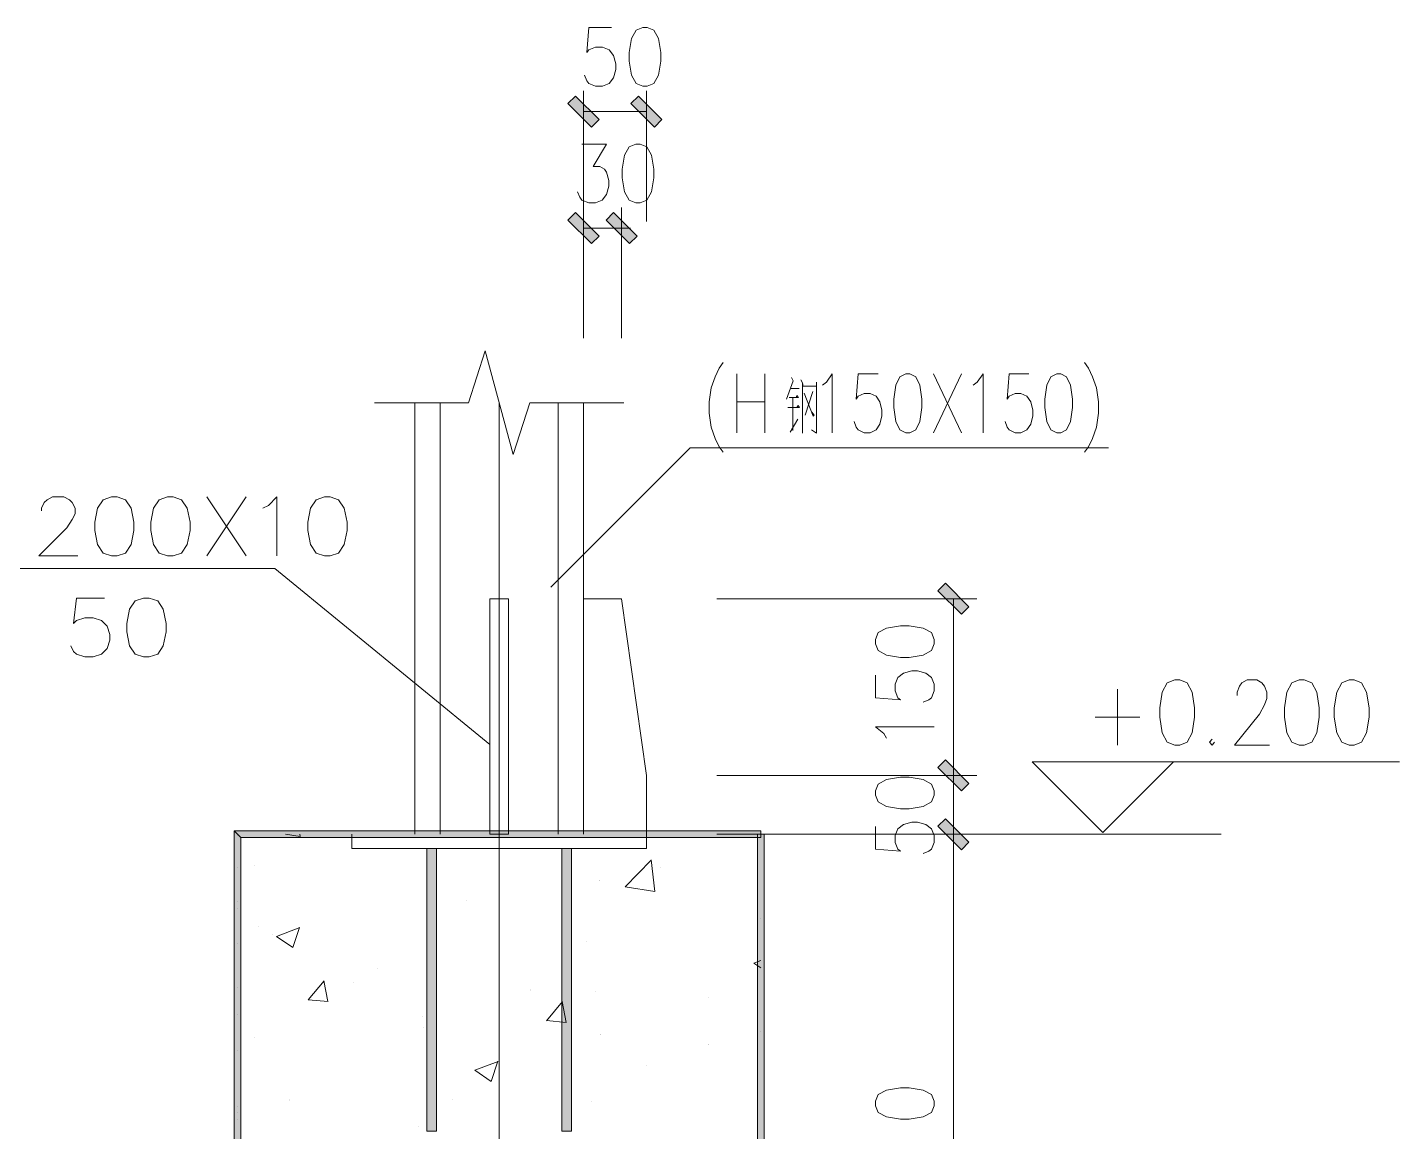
# Model space of a CAD drawing. Header units: millimetres. Extents: x 0 to 586, y 0 to 414.
# Drawn here: x 174.6 to 257.3, y 63.1 to 129.6 of the extents above; entities that cross this region are included whole.
import ezdxf

# ---------------------------------------------------------------- set-up
doc = ezdxf.new("R2010")
doc.units = ezdxf.units.MM

msp = doc.modelspace()

# ---------------------------------------------------------------- hatches: boundary and pattern name
h = msp.add_hatch(color=0)
h.dxf.hatch_style = 2
h.paths.add_polyline_path([(209.07375, 124.082528), (208.622194, 123.627444), (207.2005, 125.049139), (207.652056, 125.500694)])
h = msp.add_hatch(color=0)
h.dxf.hatch_style = 2
h.paths.add_polyline_path([(212.862583, 124.082528), (212.411028, 123.627444), (210.989333, 125.049139), (211.444417, 125.500694)])
h = msp.add_hatch(color=0)
h.dxf.hatch_style = 2
h.paths.add_polyline_path([(209.07375, 117.051667), (208.622194, 116.600111), (207.2005, 118.018278), (207.652056, 118.469833)])
h = msp.add_hatch(color=0)
h.dxf.hatch_style = 2
h.paths.add_polyline_path([(211.366806, 117.051667), (210.91525, 116.600111), (209.497083, 118.018278), (209.948639, 118.469833)])
h = msp.add_hatch(color=0)
h.dxf.hatch_style = 2
h.paths.add_polyline_path([(231.376361, 94.703194), (230.924806, 94.251639), (229.503111, 95.669806), (229.954667, 96.121361)])
h = msp.add_hatch(color=0)
h.dxf.hatch_style = 2
h.paths.add_polyline_path([(231.376361, 84.056361), (230.924806, 83.601278), (229.503111, 85.022972), (229.954667, 85.474528)])
h = msp.add_hatch(color=0)
h.dxf.hatch_style = 2
h.paths.add_polyline_path([(231.376361, 80.503889), (230.924806, 80.052333), (229.503111, 81.474028), (229.954667, 81.925583)])
h = msp.add_hatch(color=0)
h.dxf.hatch_style = 2
h.paths.add_polyline_path([(187.476694, 46.478472), (187.081583, 46.083361), (187.081583, 81.188278), (187.476694, 80.793167)])
h = msp.add_hatch(color=0)
h.dxf.hatch_style = 2
h.paths.add_polyline_path([(187.476694, 80.793167), (187.081583, 81.188278), (218.828056, 81.188278), (218.828056, 80.793167)])
h = msp.add_hatch(color=0)
h.dxf.hatch_style = 2
h.paths.add_polyline_path([(187.279139, 80.893003), (187.266086, 80.906056), (187.279139, 80.919108), (187.292192, 80.906056)])
h = msp.add_hatch(color=0)
h.dxf.hatch_style = 2
h.paths.add_polyline_path([(187.279139, 80.893003), (187.266086, 80.906056), (187.279139, 80.919108), (187.292192, 80.906056)])
h = msp.add_hatch(color=0)
h.dxf.hatch_style = 2
h.paths.add_polyline_path([(187.279139, 80.893003), (187.266086, 80.906056), (187.279139, 80.919108), (187.292192, 80.906056)])
h = msp.add_hatch(color=0)
h.dxf.hatch_style = 2
h.paths.add_polyline_path([(190.21425, 80.977669), (190.201197, 80.990722), (190.21425, 81.003775), (190.227303, 80.990722)])
h = msp.add_hatch(color=0)
h.dxf.hatch_style = 2
h.paths.add_polyline_path([(190.21425, 80.977669), (190.201197, 80.990722), (190.21425, 81.003775), (190.227303, 80.990722)])
h = msp.add_hatch(color=0)
h.dxf.hatch_style = 2
h.paths.add_polyline_path([(190.21425, 80.977669), (190.201197, 80.990722), (190.21425, 81.003775), (190.227303, 80.990722)])
h = msp.add_hatch(color=0)
h.dxf.hatch_style = 2
h.paths.add_polyline_path([(211.927722, 80.360308), (211.914669, 80.373361), (211.927722, 80.386414), (211.940775, 80.373361)])
h = msp.add_hatch(color=0)
h.dxf.hatch_style = 2
h.paths.add_polyline_path([(211.927722, 80.360308), (211.914669, 80.373361), (211.927722, 80.386414), (211.940775, 80.373361)])
h = msp.add_hatch(color=0)
h.dxf.hatch_style = 2
h.paths.add_polyline_path([(211.927722, 80.360308), (211.914669, 80.373361), (211.927722, 80.386414), (211.940775, 80.373361)])
h = msp.add_hatch(color=0)
h.dxf.hatch_style = 2
h.paths.add_polyline_path([(218.6305, 80.990722), (219.025611, 80.990722), (219.025611, 46.083361), (218.6305, 46.478472)])
h = msp.add_hatch(color=0)
h.dxf.hatch_style = 2
h.paths.add_polyline_path([(194.726278, 80.123947), (194.713225, 80.137), (194.726278, 80.150053), (194.739331, 80.137)])
h = msp.add_hatch(color=0)
h.dxf.hatch_style = 2
h.paths.add_polyline_path([(194.726278, 80.123947), (194.713225, 80.137), (194.726278, 80.150053), (194.739331, 80.137)])
h = msp.add_hatch(color=0)
h.dxf.hatch_style = 2
h.paths.add_polyline_path([(196.18325, 80.123947), (196.170197, 80.137), (196.18325, 80.150053), (196.196303, 80.137)])
h = msp.add_hatch(color=0)
h.dxf.hatch_style = 2
h.paths.add_polyline_path([(197.629639, 80.123947), (197.616586, 80.137), (197.629639, 80.150053), (197.642692, 80.137)])
h = msp.add_hatch(color=0)
h.dxf.hatch_style = 2
h.paths.add_polyline_path([(197.629639, 80.123947), (197.616586, 80.137), (197.629639, 80.150053), (197.642692, 80.137)])
h = msp.add_hatch(color=0)
h.dxf.hatch_style = 2
h.paths.add_polyline_path([(199.284167, 63.094306), (198.695028, 63.094306), (198.695028, 80.137), (199.284167, 80.137)])
h = msp.add_hatch(color=0)
h.dxf.hatch_style = 2
h.paths.add_polyline_path([(201.538417, 80.123947), (201.525364, 80.137), (201.538417, 80.150053), (201.551469, 80.137)])
h = msp.add_hatch(color=0)
h.dxf.hatch_style = 2
h.paths.add_polyline_path([(201.538417, 80.123947), (201.525364, 80.137), (201.538417, 80.150053), (201.551469, 80.137)])
h = msp.add_hatch(color=0)
h.dxf.hatch_style = 2
h.paths.add_polyline_path([(201.538417, 80.123947), (201.525364, 80.137), (201.538417, 80.150053), (201.551469, 80.137)])
h = msp.add_hatch(color=0)
h.dxf.hatch_style = 2
h.paths.add_polyline_path([(203.051833, 80.032225), (203.038781, 80.045278), (203.051833, 80.058331), (203.064886, 80.045278)])
h = msp.add_hatch(color=0)
h.dxf.hatch_style = 2
h.paths.add_polyline_path([(203.051833, 80.032225), (203.038781, 80.045278), (203.051833, 80.058331), (203.064886, 80.045278)])
h = msp.add_hatch(color=0)
h.dxf.hatch_style = 2
h.paths.add_polyline_path([(203.051833, 80.032225), (203.038781, 80.045278), (203.051833, 80.058331), (203.064886, 80.045278)])
h = msp.add_hatch(color=0)
h.dxf.hatch_style = 2
h.paths.add_polyline_path([(203.175306, 80.123947), (203.162253, 80.137), (203.175306, 80.150053), (203.188358, 80.137)])
h = msp.add_hatch(color=0)
h.dxf.hatch_style = 2
h.paths.add_polyline_path([(207.412167, 63.094306), (206.823028, 63.094306), (206.823028, 80.137), (207.412167, 80.137)])
h = msp.add_hatch(color=0)
h.dxf.hatch_style = 2
h.paths.add_polyline_path([(211.500861, 80.123947), (211.487808, 80.137), (211.500861, 80.150053), (211.513914, 80.137)])
h = msp.add_hatch(color=0)
h.dxf.hatch_style = 2
h.paths.add_polyline_path([(211.500861, 80.123947), (211.487808, 80.137), (211.500861, 80.150053), (211.513914, 80.137)])
h = msp.add_hatch(color=0)
h.dxf.hatch_style = 2
h.paths.add_polyline_path([(211.522028, 80.123947), (211.508975, 80.137), (211.522028, 80.150053), (211.535081, 80.137)])
h = msp.add_hatch(color=0)
h.dxf.hatch_style = 2
h.paths.add_polyline_path([(211.522028, 80.123947), (211.508975, 80.137), (211.522028, 80.150053), (211.535081, 80.137)])
h = msp.add_hatch(color=0)
h.dxf.hatch_style = 2
h.paths.add_polyline_path([(211.522028, 80.123947), (211.508975, 80.137), (211.522028, 80.150053), (211.535081, 80.137)])
h = msp.add_hatch(color=0)
h.dxf.hatch_style = 2
h.paths.add_polyline_path([(187.279139, 78.952725), (187.266086, 78.965778), (187.279139, 78.978831), (187.292192, 78.965778)])
h = msp.add_hatch(color=0)
h.dxf.hatch_style = 2
h.paths.add_polyline_path([(188.319833, 79.090308), (188.306781, 79.103361), (188.319833, 79.116414), (188.332886, 79.103361)])
h = msp.add_hatch(color=0)
h.dxf.hatch_style = 2
h.paths.add_polyline_path([(203.051833, 79.157336), (203.038781, 79.170389), (203.051833, 79.183442), (203.064886, 79.170389)])
h = msp.add_hatch(color=0)
h.dxf.hatch_style = 2
h.paths.add_polyline_path([(203.051833, 79.157336), (203.038781, 79.170389), (203.051833, 79.183442), (203.064886, 79.170389)])
h = msp.add_hatch(color=0)
h.dxf.hatch_style = 2
h.paths.add_polyline_path([(203.051833, 79.157336), (203.038781, 79.170389), (203.051833, 79.183442), (203.064886, 79.170389)])
h = msp.add_hatch(color=0)
h.dxf.hatch_style = 2
h.paths.add_polyline_path([(212.767333, 78.966836), (212.754281, 78.979889), (212.767333, 78.992942), (212.780386, 78.979889)])
h = msp.add_hatch(color=0)
h.dxf.hatch_style = 2
h.paths.add_polyline_path([(209.080806, 78.176614), (209.067753, 78.189667), (209.080806, 78.202719), (209.093858, 78.189667)])
h = msp.add_hatch(color=0)
h.dxf.hatch_style = 2
h.paths.add_polyline_path([(201.083333, 76.963058), (201.070281, 76.976111), (201.083333, 76.989164), (201.096386, 76.976111)])
h = msp.add_hatch(color=0)
h.dxf.hatch_style = 2
h.paths.add_polyline_path([(187.279139, 76.899558), (187.266086, 76.912611), (187.279139, 76.925664), (187.292192, 76.912611)])
h = msp.add_hatch(color=0)
h.dxf.hatch_style = 2
h.paths.add_polyline_path([(187.279139, 76.899558), (187.266086, 76.912611), (187.279139, 76.925664), (187.292192, 76.912611)])
h = msp.add_hatch(color=0)
h.dxf.hatch_style = 2
h.paths.add_polyline_path([(187.279139, 76.486808), (187.266086, 76.499861), (187.279139, 76.512914), (187.292192, 76.499861)])
h = msp.add_hatch(color=0)
h.dxf.hatch_style = 2
h.paths.add_polyline_path([(187.279139, 76.486808), (187.266086, 76.499861), (187.279139, 76.512914), (187.292192, 76.499861)])
h = msp.add_hatch(color=0)
h.dxf.hatch_style = 2
h.paths.add_polyline_path([(187.279139, 76.486808), (187.266086, 76.499861), (187.279139, 76.512914), (187.292192, 76.499861)])
h = msp.add_hatch(color=0)
h.dxf.hatch_style = 2
h.paths.add_polyline_path([(198.677389, 76.673781), (198.664336, 76.686833), (198.677389, 76.699886), (198.690442, 76.686833)])
h = msp.add_hatch(color=0)
h.dxf.hatch_style = 2
h.paths.add_polyline_path([(188.556194, 75.389669), (188.543142, 75.402722), (188.556194, 75.415775), (188.569247, 75.402722)])
h = msp.add_hatch(color=0)
h.dxf.hatch_style = 2
h.paths.add_polyline_path([(218.828056, 75.897669), (218.815003, 75.910722), (218.828056, 75.923775), (218.841108, 75.910722)])
h = msp.add_hatch(color=0)
h.dxf.hatch_style = 2
h.paths.add_polyline_path([(189.399333, 74.955753), (189.386281, 74.968806), (189.399333, 74.981858), (189.412386, 74.968806)])
h = msp.add_hatch(color=0)
h.dxf.hatch_style = 2
h.paths.add_polyline_path([(203.051833, 75.156836), (203.038781, 75.169889), (203.051833, 75.182942), (203.064886, 75.169889)])
h = msp.add_hatch(color=0)
h.dxf.hatch_style = 2
h.paths.add_polyline_path([(203.051833, 75.156836), (203.038781, 75.169889), (203.051833, 75.182942), (203.064886, 75.169889)])
h = msp.add_hatch(color=0)
h.dxf.hatch_style = 2
h.paths.add_polyline_path([(203.051833, 75.156836), (203.038781, 75.169889), (203.051833, 75.182942), (203.064886, 75.169889)])
h = msp.add_hatch(color=0)
h.dxf.hatch_style = 2
h.paths.add_polyline_path([(208.304694, 74.511253), (208.291642, 74.524306), (208.304694, 74.537358), (208.317747, 74.524306)])
h = msp.add_hatch(color=0)
h.dxf.hatch_style = 2
h.paths.add_polyline_path([(187.279139, 74.408947), (187.266086, 74.422), (187.279139, 74.435053), (187.292192, 74.422)])
h = msp.add_hatch(color=0)
h.dxf.hatch_style = 2
h.paths.add_polyline_path([(187.279139, 74.408947), (187.266086, 74.422), (187.279139, 74.435053), (187.292192, 74.422)])
h = msp.add_hatch(color=0)
h.dxf.hatch_style = 2
h.paths.add_polyline_path([(187.279139, 74.408947), (187.266086, 74.422), (187.279139, 74.435053), (187.292192, 74.422)])
h = msp.add_hatch(color=0)
h.dxf.hatch_style = 2
h.paths.add_polyline_path([(203.051833, 73.819808), (203.038781, 73.832861), (203.051833, 73.845914), (203.064886, 73.832861)])
h = msp.add_hatch(color=0)
h.dxf.hatch_style = 2
h.paths.add_polyline_path([(203.051833, 73.819808), (203.038781, 73.832861), (203.051833, 73.845914), (203.064886, 73.832861)])
h = msp.add_hatch(color=0)
h.dxf.hatch_style = 2
h.paths.add_polyline_path([(203.051833, 73.819808), (203.038781, 73.832861), (203.051833, 73.845914), (203.064886, 73.832861)])
h = msp.add_hatch(color=0)
h.dxf.hatch_style = 2
h.paths.add_polyline_path([(195.699944, 72.853197), (195.686892, 72.86625), (195.699944, 72.879303), (195.712997, 72.86625)])
h = msp.add_hatch(color=0)
h.dxf.hatch_style = 2
h.paths.add_polyline_path([(200.716444, 73.512892), (200.703392, 73.525944), (200.716444, 73.538997), (200.729497, 73.525944)])
h = msp.add_hatch(color=0)
h.dxf.hatch_style = 2
h.paths.add_polyline_path([(203.051833, 73.551697), (203.038781, 73.56475), (203.051833, 73.577803), (203.064886, 73.56475)])
h = msp.add_hatch(color=0)
h.dxf.hatch_style = 2
h.paths.add_polyline_path([(203.051833, 73.551697), (203.038781, 73.56475), (203.051833, 73.577803), (203.064886, 73.56475)])
h = msp.add_hatch(color=0)
h.dxf.hatch_style = 2
h.paths.add_polyline_path([(203.051833, 73.551697), (203.038781, 73.56475), (203.051833, 73.577803), (203.064886, 73.56475)])
h = msp.add_hatch(color=0)
h.dxf.hatch_style = 2
h.paths.add_polyline_path([(203.051833, 72.796753), (203.038781, 72.809806), (203.051833, 72.822858), (203.064886, 72.809806)])
h = msp.add_hatch(color=0)
h.dxf.hatch_style = 2
h.paths.add_polyline_path([(203.051833, 72.796753), (203.038781, 72.809806), (203.051833, 72.822858), (203.064886, 72.809806)])
h = msp.add_hatch(color=0)
h.dxf.hatch_style = 2
h.paths.add_polyline_path([(203.051833, 72.796753), (203.038781, 72.809806), (203.051833, 72.822858), (203.064886, 72.809806)])
h = msp.add_hatch(color=0)
h.dxf.hatch_style = 2
h.paths.add_polyline_path([(194.267667, 72.034753), (194.254614, 72.047806), (194.267667, 72.060858), (194.280719, 72.047806)])
h = msp.add_hatch(color=0)
h.dxf.hatch_style = 2
h.paths.add_polyline_path([(187.279139, 71.745475), (187.266086, 71.758528), (187.279139, 71.771581), (187.292192, 71.758528)])
h = msp.add_hatch(color=0)
h.dxf.hatch_style = 2
h.paths.add_polyline_path([(187.279139, 71.745475), (187.266086, 71.758528), (187.279139, 71.771581), (187.292192, 71.758528)])
h = msp.add_hatch(color=0)
h.dxf.hatch_style = 2
h.paths.add_polyline_path([(204.960361, 71.583197), (204.947308, 71.59625), (204.960361, 71.609303), (204.973414, 71.59625)])
h = msp.add_hatch(color=0)
h.dxf.hatch_style = 2
h.paths.add_polyline_path([(208.837389, 71.505586), (208.824336, 71.518639), (208.837389, 71.531692), (208.850442, 71.518639)])
h = msp.add_hatch(color=0)
h.dxf.hatch_style = 2
h.paths.add_polyline_path([(215.656583, 71.131642), (215.643531, 71.144694), (215.656583, 71.157747), (215.669636, 71.144694)])
h = msp.add_hatch(color=0)
h.dxf.hatch_style = 2
h.paths.add_polyline_path([(187.279139, 70.122697), (187.266086, 70.13575), (187.279139, 70.148803), (187.292192, 70.13575)])
h = msp.add_hatch(color=0)
h.dxf.hatch_style = 2
h.paths.add_polyline_path([(187.794194, 69.794614), (187.781142, 69.807667), (187.794194, 69.820719), (187.807247, 69.807667)])
h = msp.add_hatch(color=0)
h.dxf.hatch_style = 2
h.paths.add_polyline_path([(198.433972, 70.002753), (198.420919, 70.015806), (198.433972, 70.028858), (198.447025, 70.015806)])
h = msp.add_hatch(color=0)
h.dxf.hatch_style = 2
h.paths.add_polyline_path([(188.312778, 68.722169), (188.299725, 68.735222), (188.312778, 68.748275), (188.325831, 68.735222)])
h = msp.add_hatch(color=0)
h.dxf.hatch_style = 2
h.paths.add_polyline_path([(198.490417, 69.343058), (198.477364, 69.356111), (198.490417, 69.369164), (198.503469, 69.356111)])
h = msp.add_hatch(color=0)
h.dxf.hatch_style = 2
h.paths.add_polyline_path([(209.183111, 68.891503), (209.170058, 68.904556), (209.183111, 68.917608), (209.196164, 68.904556)])
h = msp.add_hatch(color=0)
h.dxf.hatch_style = 2
h.paths.add_polyline_path([(218.828056, 69.110225), (218.815003, 69.123278), (218.828056, 69.136331), (218.841108, 69.123278)])
h = msp.add_hatch(color=0)
h.dxf.hatch_style = 2
h.paths.add_polyline_path([(218.828056, 69.110225), (218.815003, 69.123278), (218.828056, 69.136331), (218.841108, 69.123278)])
h = msp.add_hatch(color=0)
h.dxf.hatch_style = 2
h.paths.add_polyline_path([(187.279139, 67.928419), (187.266086, 67.941472), (187.279139, 67.954525), (187.292192, 67.941472)])
h = msp.add_hatch(color=0)
h.dxf.hatch_style = 2
h.paths.add_polyline_path([(187.279139, 67.928419), (187.266086, 67.941472), (187.279139, 67.954525), (187.292192, 67.941472)])
h = msp.add_hatch(color=0)
h.dxf.hatch_style = 2
h.paths.add_polyline_path([(187.279139, 67.928419), (187.266086, 67.941472), (187.279139, 67.954525), (187.292192, 67.941472)])
h = msp.add_hatch(color=0)
h.dxf.hatch_style = 2
h.paths.add_polyline_path([(215.684806, 68.277669), (215.671753, 68.290722), (215.684806, 68.303775), (215.697858, 68.290722)])
h = msp.add_hatch(color=0)
h.dxf.hatch_style = 2
h.paths.add_polyline_path([(203.051833, 67.067642), (203.038781, 67.080694), (203.051833, 67.093747), (203.064886, 67.080694)])
h = msp.add_hatch(color=0)
h.dxf.hatch_style = 2
h.paths.add_polyline_path([(203.051833, 67.067642), (203.038781, 67.080694), (203.051833, 67.093747), (203.064886, 67.080694)])
h = msp.add_hatch(color=0)
h.dxf.hatch_style = 2
h.paths.add_polyline_path([(203.051833, 67.067642), (203.038781, 67.080694), (203.051833, 67.093747), (203.064886, 67.080694)])
h = msp.add_hatch(color=0)
h.dxf.hatch_style = 2
h.paths.add_polyline_path([(211.938306, 67.014725), (211.925253, 67.027778), (211.938306, 67.040831), (211.951358, 67.027778)])
h = msp.add_hatch(color=0)
h.dxf.hatch_style = 2
h.paths.add_polyline_path([(203.034194, 66.612558), (203.021142, 66.625611), (203.034194, 66.638664), (203.047247, 66.625611)])
h = msp.add_hatch(color=0)
h.dxf.hatch_style = 2
h.paths.add_polyline_path([(203.051833, 66.612558), (203.038781, 66.625611), (203.051833, 66.638664), (203.064886, 66.625611)])
h = msp.add_hatch(color=0)
h.dxf.hatch_style = 2
h.paths.add_polyline_path([(203.051833, 66.612558), (203.038781, 66.625611), (203.051833, 66.638664), (203.064886, 66.625611)])
h = msp.add_hatch(color=0)
h.dxf.hatch_style = 2
h.paths.add_polyline_path([(203.051833, 66.612558), (203.038781, 66.625611), (203.051833, 66.638664), (203.064886, 66.625611)])
h = msp.add_hatch(color=0)
h.dxf.hatch_style = 2
h.paths.add_polyline_path([(203.051833, 66.436169), (203.038781, 66.449222), (203.051833, 66.462275), (203.064886, 66.449222)])
h = msp.add_hatch(color=0)
h.dxf.hatch_style = 2
h.paths.add_polyline_path([(203.051833, 66.436169), (203.038781, 66.449222), (203.051833, 66.462275), (203.064886, 66.449222)])
h = msp.add_hatch(color=0)
h.dxf.hatch_style = 2
h.paths.add_polyline_path([(203.051833, 66.436169), (203.038781, 66.449222), (203.051833, 66.462275), (203.064886, 66.449222)])
h = msp.add_hatch(color=0)
h.dxf.hatch_style = 2
h.paths.add_polyline_path([(195.445944, 65.610669), (195.432892, 65.623722), (195.445944, 65.636775), (195.458997, 65.623722)])
h = msp.add_hatch(color=0)
h.dxf.hatch_style = 2
h.paths.add_polyline_path([(187.279139, 64.538225), (187.266086, 64.551278), (187.279139, 64.564331), (187.292192, 64.551278)])
h = msp.add_hatch(color=0)
h.dxf.hatch_style = 2
h.paths.add_polyline_path([(187.279139, 64.538225), (187.266086, 64.551278), (187.279139, 64.564331), (187.292192, 64.551278)])
h = msp.add_hatch(color=0)
h.dxf.hatch_style = 2
h.paths.add_polyline_path([(190.429444, 64.950975), (190.416392, 64.964028), (190.429444, 64.977081), (190.442497, 64.964028)])
h = msp.add_hatch(color=0)
h.dxf.hatch_style = 2
h.paths.add_polyline_path([(200.254306, 65.007419), (200.241253, 65.020472), (200.254306, 65.033525), (200.267358, 65.020472)])
h = msp.add_hatch(color=0)
h.dxf.hatch_style = 2
h.paths.add_polyline_path([(208.593972, 64.838086), (208.580919, 64.851139), (208.593972, 64.864192), (208.607025, 64.851139)])
h = msp.add_hatch(color=0)
h.dxf.hatch_style = 2
h.paths.add_polyline_path([(187.279139, 64.188975), (187.266086, 64.202028), (187.279139, 64.215081), (187.292192, 64.202028)])
h = msp.add_hatch(color=0)
h.dxf.hatch_style = 2
h.paths.add_polyline_path([(187.279139, 64.188975), (187.266086, 64.202028), (187.279139, 64.215081), (187.292192, 64.202028)])
h = msp.add_hatch(color=0)
h.dxf.hatch_style = 2
h.paths.add_polyline_path([(187.279139, 64.188975), (187.266086, 64.202028), (187.279139, 64.215081), (187.292192, 64.202028)])
h = msp.add_hatch(color=0)
h.dxf.hatch_style = 2
h.paths.add_polyline_path([(187.279139, 63.762114), (187.266086, 63.775167), (187.279139, 63.788219), (187.292192, 63.775167)])
h = msp.add_hatch(color=0)
h.dxf.hatch_style = 2
h.paths.add_polyline_path([(187.279139, 63.762114), (187.266086, 63.775167), (187.279139, 63.788219), (187.292192, 63.775167)])
h = msp.add_hatch(color=0)
h.dxf.hatch_style = 2
h.paths.add_polyline_path([(198.190556, 63.335253), (198.177503, 63.348306), (198.190556, 63.361358), (198.203608, 63.348306)])

# ---------------------------------------------------------------- linework, layer by layer
at = {"color": 0, "lineweight": 0}
for points in [[(209.818111, 129.63525), (208.463444, 129.63525), (208.329389, 128.114778), (208.463444, 128.284111), (208.869139, 128.453444), (209.274833, 128.453444), (209.680528, 128.284111), (209.952167, 127.945444), (210.086222, 127.437444), (210.086222, 127.102306), (209.952167, 126.594306), (209.680528, 126.255639), (209.274833, 126.086306), (208.869139, 126.086306), (208.463444, 126.255639), (208.329389, 126.424972), (208.195333, 126.763639)], [(208.138889, 125.814667), (208.138889, 117.933611)], [(211.927722, 125.814667), (211.927722, 117.933611)], [(211.927722, 124.565833), (208.138889, 124.565833)], [(208.043639, 122.604389), (209.532361, 122.604389), (208.720972, 121.25325), (209.126667, 121.25325), (209.394778, 121.083917), (209.532361, 120.914583), (209.666417, 120.410111), (209.666417, 120.071444), (209.532361, 119.563444), (209.260722, 119.224778), (208.855028, 119.055444), (208.449333, 119.055444), (208.043639, 119.224778), (207.909583, 119.394111), (207.772, 119.732778)], [(208.138889, 118.783806), (208.138889, 110.90275)], [(210.431944, 118.783806), (210.431944, 110.90275)], [(210.975222, 117.534972), (208.138889, 117.534972)], [(201.206806, 107.008083), (202.201639, 110.130167)], [(202.201639, 110.130167), (203.905556, 103.882472)], [(216.552639, 109.424611), (216.316278, 109.085944), (216.076389, 108.577944), (215.8365, 107.904139), (215.716556, 107.057472), (215.716556, 106.380139), (215.8365, 105.537), (216.076389, 104.859667), (216.316278, 104.355194), (216.552639, 104.016528)], [(238.34725, 109.424611), (238.587139, 109.085944), (238.8235, 108.577944), (239.063389, 107.904139), (239.183333, 107.057472), (239.183333, 106.380139), (239.063389, 105.537), (238.8235, 104.859667), (238.587139, 104.355194), (238.34725, 104.016528)], [(217.39225, 105.198333), (217.39225, 108.747278)], [(219.067944, 108.747278), (219.067944, 105.198333)], [(220.680139, 108.535611), (220.782444, 108.320417), (220.380278, 107.223278)], [(221.234, 108.3945), (221.332778, 108.214583), (221.332778, 105.163056)], [(222.539278, 108.073472), (222.779167, 108.239278), (223.139, 108.747278), (223.139, 105.198333)], [(225.894194, 108.747278), (224.69475, 108.747278), (224.574806, 107.226806), (224.69475, 107.396139), (225.054583, 107.565472), (225.414417, 107.565472), (225.77425, 107.396139), (226.014139, 107.057472), (226.134083, 106.549472), (226.134083, 106.214333), (226.014139, 105.706333), (225.77425, 105.367667), (225.414417, 105.198333), (225.054583, 105.198333), (224.69475, 105.367667), (224.574806, 105.537), (224.458389, 105.875667)], [(229.245583, 105.198333), (230.921278, 108.747278)], [(229.245583, 108.747278), (230.921278, 105.198333)], [(231.640944, 108.073472), (231.880833, 108.239278), (232.240667, 108.747278), (232.240667, 105.198333)], [(234.992333, 108.747278), (233.796417, 108.747278), (233.676472, 107.226806), (233.796417, 107.396139), (234.15625, 107.565472), (234.516083, 107.565472), (234.872389, 107.396139), (235.112278, 107.057472), (235.232222, 106.549472), (235.232222, 106.214333), (235.112278, 105.706333), (234.872389, 105.367667), (234.516083, 105.198333), (234.15625, 105.198333), (233.796417, 105.367667), (233.676472, 105.537), (233.556528, 105.875667)], [(220.655444, 107.861806), (221.131694, 107.861806)], [(221.357472, 108.144028), (221.357472, 108.002917), (222.165333, 108.002917)], [(221.435083, 107.576056), (221.988944, 106.193167), (222.038333, 106.263722), (221.911333, 106.440111)], [(221.96425, 107.681889), (221.509167, 106.263722)], [(222.190028, 108.249861), (222.190028, 105.163056), (221.886639, 105.374722)], [(195.530611, 107.008083), (201.206806, 107.008083)], [(197.968306, 107.008083), (197.968306, 80.990722)], [(199.502889, 107.008083), (199.502889, 80.990722)], [(203.051833, 107.008083), (203.051833, 32.974139)], [(203.905556, 103.882472), (204.900389, 107.008083)], [(204.900389, 107.008083), (210.576583, 107.008083)], [(206.604306, 107.008083), (206.604306, 80.990722)], [(208.138889, 107.008083), (208.138889, 80.990722)], [(217.39225, 107.057472), (219.067944, 107.057472)], [(220.454361, 106.725861), (221.156389, 106.725861), (221.082306, 106.831694), (221.008222, 106.725861)], [(220.528444, 107.329111), (221.107, 107.329111), (221.008222, 107.434944), (220.955306, 107.293833)], [(220.754222, 107.293833), (220.754222, 105.339444)], [(220.606056, 105.233611), (221.057611, 106.01325)], [(214.577083, 104.288167), (206.177444, 95.888528)], [(214.577083, 104.288167), (239.800694, 104.288167)], [(175.454028, 100.481694), (175.454028, 100.651028), (175.623361, 100.986167), (175.792694, 101.1555), (176.131361, 101.324833), (176.808694, 101.324833), (177.147361, 101.1555), (177.313167, 100.986167), (177.4825, 100.651028), (177.4825, 100.312361), (177.313167, 99.973694), (176.978028, 99.465694), (175.288222, 97.775889), (177.651833, 97.775889)], [(185.427056, 97.775889), (187.794194, 101.324833)], [(185.427056, 101.324833), (187.794194, 97.775889)], [(188.806667, 100.651028), (189.145333, 100.820361), (189.653333, 101.324833), (189.653333, 97.775889)], [(189.522806, 97.010361), (170.109444, 97.010361)], [(202.497972, 86.402333), (189.522806, 97.010361)], [(179.253444, 95.225306), (177.560111, 95.225306), (177.394306, 93.704833), (177.560111, 93.874167), (178.068111, 94.0435), (178.576111, 94.0435), (179.084111, 93.874167), (179.41925, 93.5355), (179.588583, 93.0275), (179.588583, 92.692361), (179.41925, 92.184361), (179.084111, 91.845694), (178.576111, 91.676361), (178.068111, 91.676361), (177.560111, 91.845694), (177.394306, 92.015028), (177.224972, 92.353694)], [(208.138889, 95.1865), (210.431944, 95.1865)], [(210.431944, 95.1865), (211.927722, 84.539667)], [(216.18575, 95.1865), (231.859667, 95.1865)], [(230.4415, 46.280917), (230.4415, 95.1865)], [(225.735444, 90.572167), (225.735444, 89.221028), (227.255917, 89.086972), (227.090111, 89.221028), (226.920778, 89.626722), (226.920778, 90.032417), (227.090111, 90.438111), (227.42525, 90.70975), (227.93325, 90.843806), (228.271917, 90.843806), (228.779917, 90.70975), (229.115056, 90.438111), (229.284389, 90.032417), (229.284389, 89.626722), (229.115056, 89.221028), (228.94925, 89.086972), (228.610583, 88.949389)], [(247.540639, 89.362139), (247.540639, 89.549111), (247.692333, 89.923056), (247.8405, 90.113556), (248.143889, 90.300528), (248.743611, 90.300528), (249.043472, 90.113556), (249.195167, 89.923056), (249.343333, 89.549111), (249.343333, 89.171639), (249.195167, 88.797694), (248.891778, 88.23325), (247.392472, 86.356472), (249.495028, 86.356472)], [(240.329861, 89.736083), (240.329861, 86.356472)], [(238.978722, 88.046278), (241.681, 88.046278)], [(226.412778, 86.786861), (226.243444, 87.0585), (225.735444, 87.464194), (229.284389, 87.464194)], [(246.037806, 86.730417), (245.889639, 86.543444), (246.037806, 86.356472), (246.1895, 86.543444)], [(235.193417, 85.351056), (243.713, 85.351056)], [(239.454972, 81.0895), (235.193417, 85.351056)], [(243.713, 85.351056), (239.454972, 81.0895)], [(243.713, 85.351056), (257.340806, 85.351056)], [(211.927722, 80.990722), (211.927722, 84.539667)], [(216.18575, 84.539667), (231.859667, 84.539667)], [(225.735444, 81.449333), (225.735444, 80.094667), (227.255917, 79.960611), (227.090111, 80.094667), (226.920778, 80.500361), (226.920778, 80.906056), (227.090111, 81.31175), (227.42525, 81.583389), (227.93325, 81.717444), (228.271917, 81.717444), (228.779917, 81.583389), (229.115056, 81.31175), (229.284389, 80.906056), (229.284389, 80.500361), (229.115056, 80.094667), (228.94925, 79.960611), (228.610583, 79.826556)], [(190.175444, 80.990722), (191.053861, 80.853139)], [(191.057389, 80.853139), (191.043278, 80.990722)], [(194.179472, 80.137), (194.179472, 80.990722)], [(211.927722, 80.990722), (211.927722, 80.137)], [(216.18575, 80.990722), (231.859667, 80.990722)], [(231.859667, 80.990722), (246.577556, 80.990722)], [(194.179472, 80.137), (211.927722, 80.137)], [(210.657722, 77.808667), (212.217, 79.434972)], [(212.43925, 77.537028), (212.217, 79.4385)], [(210.654194, 77.812194), (212.435722, 77.537028)], [(189.625111, 74.824167), (191.025639, 75.360389)], [(190.612889, 74.157417), (191.018583, 75.367444)], [(189.618056, 74.827694), (190.616417, 74.157417)], [(218.40825, 73.222556), (218.828056, 72.940333)], [(218.415306, 73.219028), (218.828056, 73.377778)], [(191.540694, 71.003583), (192.503778, 72.157167)], [(192.718972, 70.901278), (192.486139, 72.157167)], [(191.533639, 71.007111), (192.733083, 70.901278)], [(205.909333, 69.747694), (206.875944, 70.89775)], [(207.087611, 69.641861), (206.858306, 70.89775)], [(205.902278, 69.751222), (207.101722, 69.645389)], [(201.58075, 66.756139), (202.984806, 67.295889)], [(202.572056, 66.089389), (202.97775, 67.299417)], [(201.577222, 66.763194), (202.572056, 66.089389)]]:
    msp.add_lwpolyline(points, dxfattribs=at)
for points in [[(211.709, 129.63525), (211.303306, 129.465917), (211.035194, 128.961444), (210.897611, 128.114778), (210.897611, 127.606778), (211.035194, 126.763639), (211.303306, 126.255639), (211.709, 126.086306), (211.980639, 126.086306), (212.386333, 126.255639), (212.654444, 126.763639), (212.792028, 127.606778), (212.792028, 128.114778), (212.654444, 128.961444), (212.386333, 129.465917), (211.980639, 129.63525)], [(209.07375, 124.082528), (208.622194, 123.627444), (207.2005, 125.049139), (207.652056, 125.500694)], [(212.862583, 124.082528), (212.411028, 123.627444), (210.989333, 125.049139), (211.444417, 125.500694)], [(211.289194, 122.604389), (210.8835, 122.435056), (210.611861, 121.930583), (210.477806, 121.083917), (210.477806, 120.575917), (210.611861, 119.732778), (210.8835, 119.224778), (211.289194, 119.055444), (211.557306, 119.055444), (211.963, 119.224778), (212.234639, 119.732778), (212.368694, 120.575917), (212.368694, 121.083917), (212.234639, 121.930583), (211.963, 122.435056), (211.557306, 122.604389)], [(209.07375, 117.051667), (208.622194, 116.600111), (207.2005, 118.018278), (207.652056, 118.469833)], [(211.366806, 117.051667), (210.91525, 116.600111), (209.497083, 118.018278), (209.948639, 118.469833)], [(227.569889, 108.747278), (227.210056, 108.577944), (226.970167, 108.073472), (226.850222, 107.226806), (226.850222, 106.718806), (226.970167, 105.875667), (227.210056, 105.367667), (227.569889, 105.198333), (227.809778, 105.198333), (228.169611, 105.367667), (228.4095, 105.875667), (228.529444, 106.718806), (228.529444, 107.226806), (228.4095, 108.073472), (228.169611, 108.577944), (227.809778, 108.747278)], [(236.668028, 108.747278), (236.311722, 108.577944), (236.071833, 108.073472), (235.951889, 107.226806), (235.951889, 106.718806), (236.071833, 105.875667), (236.311722, 105.367667), (236.668028, 105.198333), (236.907917, 105.198333), (237.26775, 105.367667), (237.507639, 105.875667), (237.627583, 106.718806), (237.627583, 107.226806), (237.507639, 108.073472), (237.26775, 108.577944), (236.907917, 108.747278)], [(179.680306, 101.324833), (179.172306, 101.1555), (178.837167, 100.651028), (178.667833, 99.804361), (178.667833, 99.296361), (178.837167, 98.453222), (179.172306, 97.945222), (179.680306, 97.775889), (180.018972, 97.775889), (180.526972, 97.945222), (180.865639, 98.453222), (181.031444, 99.296361), (181.031444, 99.804361), (180.865639, 100.651028), (180.526972, 101.1555), (180.018972, 101.324833)], [(183.059917, 101.324833), (182.555444, 101.1555), (182.216778, 100.651028), (182.047444, 99.804361), (182.047444, 99.296361), (182.216778, 98.453222), (182.555444, 97.945222), (183.059917, 97.775889), (183.398583, 97.775889), (183.906583, 97.945222), (184.24525, 98.453222), (184.414583, 99.296361), (184.414583, 99.804361), (184.24525, 100.651028), (183.906583, 101.1555), (183.398583, 101.324833)], [(192.524944, 101.324833), (192.020472, 101.1555), (191.681806, 100.651028), (191.512472, 99.804361), (191.512472, 99.296361), (191.681806, 98.453222), (192.020472, 97.945222), (192.524944, 97.775889), (192.863611, 97.775889), (193.371611, 97.945222), (193.710278, 98.453222), (193.879611, 99.296361), (193.879611, 99.804361), (193.710278, 100.651028), (193.371611, 101.1555), (192.863611, 101.324833)], [(231.376361, 94.703194), (230.924806, 94.251639), (229.503111, 95.669806), (229.954667, 96.121361)], [(181.617056, 95.225306), (181.112583, 95.055972), (180.773917, 94.5515), (180.604583, 93.704833), (180.604583, 93.196833), (180.773917, 92.353694), (181.112583, 91.845694), (181.617056, 91.676361), (181.955722, 91.676361), (182.463722, 91.845694), (182.802389, 92.353694), (182.971722, 93.196833), (182.971722, 93.704833), (182.802389, 94.5515), (182.463722, 95.055972), (181.955722, 95.225306)], [(203.609222, 95.1865), (202.497972, 95.1865), (202.497972, 80.990722), (203.609222, 80.990722)], [(225.735444, 92.466583), (225.904778, 92.060889), (226.412778, 91.78925), (227.255917, 91.655194), (227.763917, 91.655194), (228.610583, 91.78925), (229.115056, 92.060889), (229.284389, 92.466583), (229.284389, 92.738222), (229.115056, 93.143917), (228.610583, 93.412028), (227.763917, 93.549611), (227.255917, 93.549611), (226.412778, 93.412028), (225.904778, 93.143917), (225.735444, 92.738222)], [(243.787083, 90.300528), (243.335528, 90.113556), (243.035667, 89.549111), (242.883972, 88.610722), (242.883972, 88.046278), (243.035667, 87.107889), (243.335528, 86.543444), (243.787083, 86.356472), (244.086944, 86.356472), (244.534972, 86.543444), (244.838361, 87.107889), (244.986528, 88.046278), (244.986528, 88.610722), (244.838361, 89.549111), (244.534972, 90.113556), (244.086944, 90.300528)], [(251.297722, 90.300528), (250.846167, 90.113556), (250.546306, 89.549111), (250.394611, 88.610722), (250.394611, 88.046278), (250.546306, 87.107889), (250.846167, 86.543444), (251.297722, 86.356472), (251.597583, 86.356472), (252.049139, 86.543444), (252.349, 87.107889), (252.500694, 88.046278), (252.500694, 88.610722), (252.349, 89.549111), (252.049139, 90.113556), (251.597583, 90.300528)], [(254.303389, 90.300528), (253.851833, 90.113556), (253.551972, 89.549111), (253.400278, 88.610722), (253.400278, 88.046278), (253.551972, 87.107889), (253.851833, 86.543444), (254.303389, 86.356472), (254.60325, 86.356472), (255.051278, 86.543444), (255.354667, 87.107889), (255.502833, 88.046278), (255.502833, 88.610722), (255.354667, 89.549111), (255.051278, 90.113556), (254.60325, 90.300528)], [(231.376361, 84.056361), (230.924806, 83.601278), (229.503111, 85.022972), (229.954667, 85.474528)], [(225.735444, 83.340222), (225.904778, 82.934528), (226.412778, 82.666417), (227.255917, 82.528833), (227.763917, 82.528833), (228.610583, 82.666417), (229.115056, 82.934528), (229.284389, 83.340222), (229.284389, 83.611861), (229.115056, 84.017556), (228.610583, 84.289194), (227.763917, 84.42325), (227.255917, 84.42325), (226.412778, 84.289194), (225.904778, 84.017556), (225.735444, 83.611861)], [(231.376361, 80.503889), (230.924806, 80.052333), (229.503111, 81.474028), (229.954667, 81.925583)], [(187.476694, 46.478472), (187.081583, 46.083361), (187.081583, 81.188278), (187.476694, 80.793167)], [(187.476694, 80.793167), (187.081583, 81.188278), (218.828056, 81.188278), (218.828056, 80.793167)], [(218.6305, 80.990722), (219.025611, 80.990722), (219.025611, 46.083361), (218.6305, 46.478472)], [(199.284167, 63.094306), (198.695028, 63.094306), (198.695028, 80.137), (199.284167, 80.137)], [(207.412167, 63.094306), (206.823028, 63.094306), (206.823028, 80.137), (207.412167, 80.137)], [(225.735444, 64.614778), (225.904778, 64.209083), (226.412778, 63.940972), (227.255917, 63.806917), (227.763917, 63.806917), (228.610583, 63.940972), (229.115056, 64.209083), (229.284389, 64.614778), (229.284389, 64.886417), (229.115056, 65.292111), (228.610583, 65.56375), (227.763917, 65.697806), (227.255917, 65.697806), (226.412778, 65.56375), (225.904778, 65.292111), (225.735444, 64.886417)]]:
    msp.add_lwpolyline(points, close=True, dxfattribs=at)

doc.saveas('drawing.dxf')
